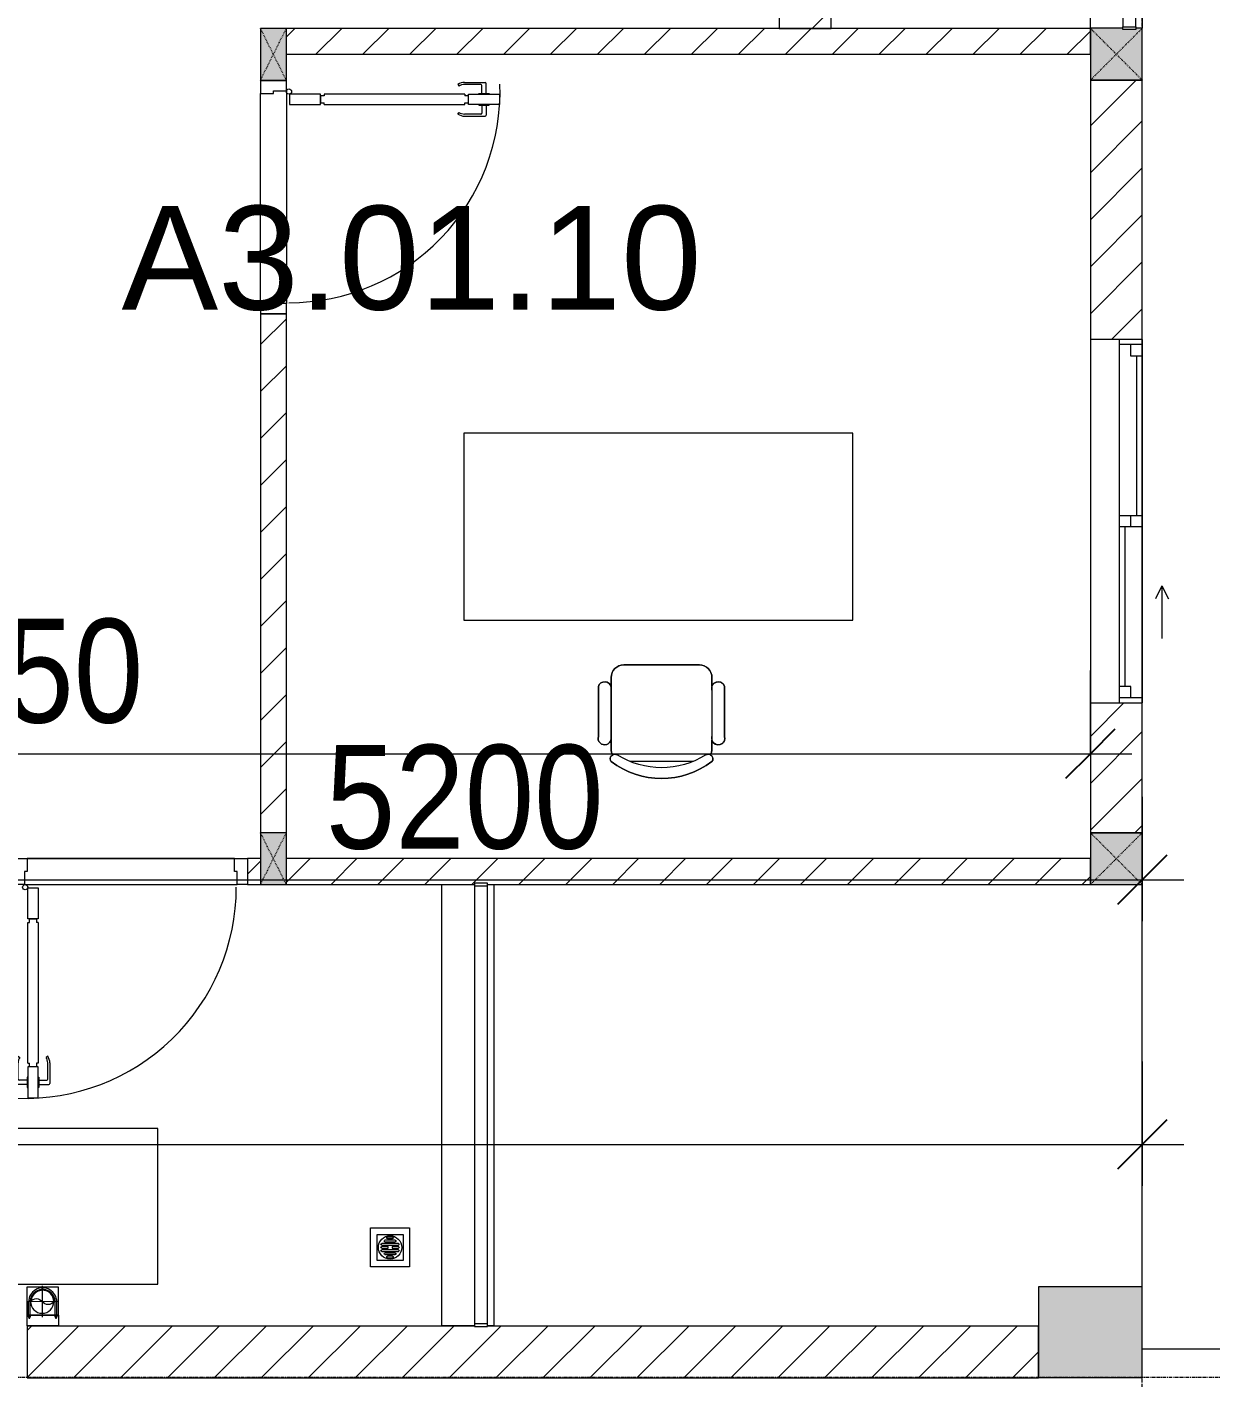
# Model space of a CAD drawing. Header units: millimetres. Extents: x 962 to 241049, y -15958 to 84407.
# Drawn here: x 186132 to 190697, y 17235 to 22442 of the extents above; entities that cross this region are included whole.
import ezdxf

# ---------------------------------------------------------------- set-up
doc = ezdxf.new("R2010")
doc.units = ezdxf.units.MM
for name, pattern in [('Dash', [6, 3, -3]), ('Grid Line', [22.225, 12.7, -3.175, 3.175, -3.175]), ('IMPORT-CENTER _3_', [10.16, 6.35, -1.27, 1.27, -1.27])]:
    doc.linetypes.add(name, pattern=pattern)
for name, color, linetype, lineweight in [('0-1', 7, 'Continuous', 5), ('A-ANNO-DIMS', 211, 'Continuous', 9), ('A-ANNO-DIMS-160', 211, 'Continuous', 9), ('A-AREA-IDEN', 2, 'Continuous', 9), ('A-DETL-GENF-1', 9, 'Continuous', 9), ('A-DOOR-1', 254, 'Continuous', 9), ('A-DOOR-2', 9, 'Continuous', 9), ('A-FLOR', 192, 'Continuous', 9), ('A-FLOR-1', 250, 'Continuous', 9), ('A-FLOR-2', 9, 'Continuous', 9), ('A-FLOR-HRAL', 11, 'Continuous', 9), ('A-FLOR-HRAL-1', 254, 'Continuous', 9), ('A-FLOR-HRAL-2', 9, 'Continuous', 9), ('A-GLAZ', 151, 'Continuous', 9), ('A-WALL', 113, 'Continuous', 9), ('A-WALL-1', 253, 'Continuous', 18), ('A-WALL-2', 9, 'Continuous', 9), ('A-WALL-3', 113, 'Continuous', 18), ('A-WALL-PATT-1', 10, 'Continuous', 9), ('A-WALL-PATT-2', 111, 'Continuous', 9), ('G-IMPT', 8, 'Continuous', 9), ('G-IMPT-1', 254, 'Continuous', 9), ('G-IMPT-2', 8, 'IMPORT-CENTER _3_', 9), ('I-FURN', 30, 'Continuous', 9), ('I-FURN-1', 254, 'Continuous', 9), ('M-EQPM', 50, 'Continuous', 9), ('S-COLS', 52, 'Continuous', 9), ('S-COLS-1', 52, 'Continuous', 5), ('S-COLS-2', 7, 'Continuous', 18), ('S-COLS-4', 254, 'Continuous', 9), ('S-COLS-5', 253, 'Continuous', 18), ('S-COLS-6', 52, 'Continuous', 18), ('S-COLS-7', 52, 'Dash', 9), ('S-COLS-HDLN', 52, 'Dash', 9), ('S-COLS-HDLN-1', 9, 'Dash', 9), ('S-GRID-1', 1, 'Grid Line', 9)]:
    doc.layers.add(name, color=color, linetype=linetype, lineweight=lineweight)
doc.styles.add('Arial_11', font='arial_0.ttf', dxfattribs={"height": 400})
doc.styles.add('UTM Avo', font='UTM Avo.ttf', dxfattribs={"width": 0.9, "height": 400})
doc.dimstyles.new('1_Dim_chi_tiet_2_5', dxfattribs={"dimscale": 304.8, "dimtxt": 399.720379, "dimasz": 0.629921, "dimexe": 0.524934, "dimexo": 0.0625, "dimgap": 0.052493, "dimtad": 1, "dimdec": 0, "dimrnd": 5, "dimzin": 0, "dimdsep": 46, "dimtxsty": 'UTM Avo', "dimblk1": 'OBLIQUE', "dimblk2": 'OBLIQUE', "dimsah": 1, "dimcen": 0.09, "dimdle": 0.524934, "dimazin": 0, "dimtfac": 1, "dimtdec": 4, "dimtix": 1, "dimtmove": 0, "dimatfit": 3, "dimfxl": 1.049869, "dimfxlon": 1, "dimtvp": 1, "dimtolj": 1, "dimtzin": 0, "dimarcsym": 2})
doc.dimstyles.new('1_Dim_chi_tiet_2_5_1', dxfattribs={"dimscale": 304.8, "dimtxt": 399.720379, "dimasz": 0.629921, "dimexe": 0.524934, "dimexo": 0.0625, "dimgap": 0.052493, "dimtad": 1, "dimdec": 0, "dimrnd": 5, "dimzin": 0, "dimdsep": 46, "dimtxsty": 'UTM Avo', "dimblk1": 'OBLIQUE', "dimblk2": 'OBLIQUE', "dimsah": 1, "dimcen": 0.09, "dimdle": 0.524934, "dimazin": 0, "dimtfac": 1, "dimtdec": 4, "dimtix": 1, "dimtmove": 0, "dimatfit": 3, "dimfxl": 1.049869, "dimfxlon": 1, "dimtvp": 1, "dimtolj": 1, "dimtzin": 0, "dimarcsym": 2})
pattern_1 = [(45, (0, 0), (-90.50967, 90.50967), [])]
pattern_2 = [(45, (63179.03, 0), (-90.50967, 90.50967), [])]

# ---------------------------------------------------------------- blocks, each defined once
blk = doc.blocks.new('NCV_TKTC_KET CAU_rvt-1-TKCS_MB TẦNG 1')
at = {"layer": 'S-COLS-1'}
blk.add_hatch(color=256, dxfattribs=at).paths.add_polyline_path([(127252.6, 17236.9), (127252.6, 17586.9), (126852.6, 17586.9), (126852.6, 17236.9)])
at = {"layer": 'A-FLOR-1'}
blk.add_line((127252.6, 17586.9), (127252.6, 19136.9), dxfattribs=at)
at = {"layer": 'S-COLS-2'}
for p, q in [((127252.6, 17586.9), (126852.6, 17586.9)), ((126852.6, 17586.9), (126852.6, 17236.9)), ((127252.6, 17236.9), (127252.6, 17586.9)), ((126852.6, 17236.9), (127252.6, 17236.9))]:
    blk.add_line(p, q, dxfattribs=at)
blk = doc.blocks.new('DOOR_CW_01 CANH MO-PANEL KINH - DIW_01-900x2200-CỬA GỖ VÂN LAMINATE-V4-TKCS_MB TẦNG 1')
at = {"layer": 'A-DETL-GENF-1'}
for p, q in [((-397, 872), (-357, 872)), ((-397, 752), (-397, 872)), ((-357, 872), (-357, 752)), ((-442, 737), (-442, 816.5)), ((-399, 820.5), (-438, 820.5)), ((-434, 799.5), (-434, 737)), ((-399, 803.5), (-430, 803.5)), ((-399, 831.8), (-397, 831.8)), ((-399, 792.2), (-399, 831.8)), ((-397, 792.2), (-399, 792.2)), ((-397, 792.2), (-397, 831.8)), ((-357, 792.2), (-357, 831.8)), ((-355, 831.8), (-357, 831.8)), ((-357, 792.2), (-355, 792.2)), ((-355, 792.2), (-355, 831.8)), ((-355, 820.5), (-316, 820.5)), ((-355, 803.5), (-324, 803.5)), ((-320, 799.5), (-320, 737)), ((-312, 737), (-312, 816.5)), ((-357, 752), (-397, 752)), ((-397, 738), (-391, 738)), ((-397, 738), (-397, 196)), ((-363, 752), (-391, 752)), ((-391, 752), (-391, 738)), ((-363, 738), (-363, 752)), ((-357, 738), (-363, 738)), ((-357, 196), (-357, 738)), ((-433.9, 711.2), (-427.3, 715.8)), ((-320.1, 711.2), (-326.7, 715.8)), ((-397, 196), (-391, 196)), ((-357, 182), (-397, 182)), ((-397, 182), (-397, 62)), ((-391, 196), (-391, 182)), ((-391, 182), (-363, 182)), ((-357, 196), (-363, 196)), ((-363, 182), (-363, 196)), ((-357, 62), (-357, 182)), ((-397, 62), (-357, 62))]:
    blk.add_line(p, q, dxfattribs=at)
blk.add_circle((-407, 60), 10, dxfattribs=at)
for centre, radius, start, end in [((-407, 60), 814, 360, 92), ((-438, 816.5), 4, 90, 180), ((-430, 799.5), 4, 90, 180), ((-324, 799.5), 4, 360, 90), ((-316, 816.5), 4, 0, 90), ((-397, 737), 45, 180, 215), ((-397, 737), 37, 180, 215), ((-357, 737), 37, 325, 0), ((-357, 737), 45, 325, 0)]:
    blk.add_arc(centre, radius, start, end, dxfattribs=at)
at = {"layer": 'A-DOOR-2'}
for p, q in [((-410, 50), (-450, 50)), ((-450, 50), (-450, -50)), ((-410, 0), (-410, 50)), ((-400, 0), (-410, 0)), ((-407, 50), (-382, 50)), ((-400, -50), (-400, 0)), ((410, 0), (400, 0)), ((400, 0), (400, -50)), ((450, 50), (410, 50)), ((410, 50), (410, 0)), ((450, -50), (450, 50)), ((-450, -50), (-400, -50)), ((400, -50), (450, -50))]:
    blk.add_line(p, q, dxfattribs=at)
blk = doc.blocks.new('BAN LV A - BAN LV A_dwg_ban hoc2-348006-TKCS_MB TẦNG 1')
at = {"layer": 'I-FURN'}
for p, q in [((145.8, 437.4), (-145.8, 437.4)), ((-194.4, 388.8), (-194.4, 113.4)), ((194.4, 113.4), (194.4, 388.8)), ((-243, 354.4), (-243, 162)), ((194.4, 351.4), (194.4, 150.8)), ((243.7, 162), (243.7, 354.4)), ((-120.5, 64.8), (120.5, 64.8))]:
    blk.add_line(p, q, dxfattribs=at)
at = {"layer": 'I-FURN', "flags": 128}
blk.add_lwpolyline([(-737.8, 610.5), (-737.8, 1330.5), (-154.9, 1330.5), (762.2, 1330.5), (762.2, 610.5)], close=True, dxfattribs=at)
at = {"layer": 'I-FURN'}
for centre, radius, start, end in [((-145.8, 388.8), 48.6, 90, 180), ((145.8, 388.8), 48.6, 360, 90), ((-218.7, 347.3), 25.3, 343.7398, 163.7398), ((219.4, 347.3), 25.3, 16.2602, 170.7054), ((-218.7, 154.9), 25.3, 163.7398, 16.2602), ((219.4, 154.9), 25.3, 189.2946, 16.2602), ((-145.8, 113.4), 48.6, 180, 207.5844), ((145.8, 113.4), 48.6, 332.4156, 0), ((-180.2, 75.4), 17.8, 57.9726, 216.6901), ((0, 324), 324, 233.1301, 306.8699), ((0, 359.3), 318.2, 237.5758, 302.4242), ((180.2, 75.4), 17.8, 323.3099, 122.0274)]:
    blk.add_arc(centre, radius, start, end, dxfattribs=at)
blk = doc.blocks.new('BAN LV A - BAN LV A_dwg-348005-TKCS_MB TẦNG 1')
at = {"extrusion": (0, 0, -1), "zscale": -1, "rotation": 180}
blk.add_blockref('BAN LV A - BAN LV A_dwg_ban hoc2-348006-TKCS_MB TẦNG 1', (-729, 1383.7), dxfattribs=at)
blk = doc.blocks.new('BAN LV A - BAN LV A-348231-TKCS_MB TẦNG 1')
at = {"layer": 'I-FURN-1'}
for p, q in [((534.6, 1270.3), (534.6, 1235.9)), ((923.4, 1232.9), (923.4, 1270.3)), ((486, 1221.7), (486, 1029.3)), ((972.7, 1029.3), (972.7, 1221.7)), ((534.6, 1029.3), (534.6, 994.9)), ((923.4, 994.9), (923.4, 1032.3)), ((583.2, 946.3), (874.8, 946.3)), ((1491.2, 773.2), (-8.8, 773.2)), ((-8.8, 773.2), (-8.8, 53.2)), ((1491.2, 53.2), (1491.2, 773.2)), ((-8.8, 53.2), (1491.2, 53.2))]:
    blk.add_line(p, q, dxfattribs=at)
for centre, radius, start, end in [((729, 1059.7), 324, 53.1301, 126.8699), ((548.9, 1308.3), 17.8, 143.3099, 240.596), ((909.2, 1308.3), 17.8, 299.404, 36.6901), ((510.3, 1228.8), 25.3, 16.2602, 196.2602), ((583.2, 1270.3), 48.6, 152.4156, 180), ((874.8, 1270.3), 48.6, 360, 27.5844), ((948.4, 1228.8), 25.3, 343.7398, 170.7054), ((510.3, 1036.4), 25.3, 196.2602, 343.7398), ((583.2, 994.9), 48.6, 180, 270), ((874.8, 994.9), 48.6, 270, 360), ((948.4, 1036.4), 25.3, 189.2946, 343.7398)]:
    blk.add_arc(centre, radius, start, end, dxfattribs=at)
blk.add_blockref('BAN LV A - BAN LV A_dwg-348005-TKCS_MB TẦNG 1', (0, 0))
blk = doc.blocks.new('MAY GIAT - MAY GIAT_dwg-348053-TKCS_MB TẦNG 1')
at = {"layer": 'G-IMPT-1', "flags": 128}
blk.add_lwpolyline([(5, 596.6), (5, 2.3), (605, 2.3), (605, 596.6)], close=True, dxfattribs=at)
blk = doc.blocks.new('MAY GIAT - MAY GIAT-348233-TKCS_MB TẦNG 1')
at = {"layer": 'I-FURN-1'}
for p, q in [((5, 596.6), (5, 2.3)), ((605, 596.6), (5, 596.6)), ((605, 2.3), (605, 596.6)), ((5, 2.3), (605, 2.3))]:
    blk.add_line(p, q, dxfattribs=at)
blk.add_blockref('MAY GIAT - MAY GIAT_dwg-348053-TKCS_MB TẦNG 1', (0, 0))
blk = doc.blocks.new('Railing - 50 x 10mm-457210-TKCS_MB TẦNG 1')
at = {"layer": 'A-FLOR-HRAL-2'}
for p, q in [((25, 5), (-25, 5)), ((-25, 5), (-25, -5)), ((25, -5), (25, 5)), ((-25, -5), (25, -5))]:
    blk.add_line(p, q, dxfattribs=at)
blk = doc.blocks.new('Railing - Railing-852320-TKCS_MB TẦNG 1')
at = {"layer": 'A-FLOR-HRAL-2'}
for p, q in [((101769.1, 9871.7), (101769.1, 8182.9)), ((101819.1, 8182.9), (101819.1, 9871.7))]:
    blk.add_line(p, q, dxfattribs=at)
at = {"rotation": 180}
for p in [(101794.1, 9876.7), (101794.1, 8177.9)]:
    blk.add_blockref('Railing - 50 x 10mm-457210-TKCS_MB TẦNG 1', p, dxfattribs=at)
blk = doc.blocks.new('G1_SOF - BO TRU - 100x200-745959-TKCS_MB TẦNG 1')
at = {"layer": 'S-COLS'}
blk.add_hatch(color=256, dxfattribs=at).paths.add_polyline_path([(50, -100), (50, 100), (-50, 100), (-50, -100)])
at = {"layer": 'S-COLS-5'}
for p, q in [((50, 100), (-50, 100)), ((-50, 100), (-50, -100)), ((50, -100), (50, 100)), ((-50, -100), (50, -100))]:
    blk.add_line(p, q, dxfattribs=at)
at = {"layer": 'S-COLS-HDLN-1'}
for p, q in [((50, 100), (-50, -100)), ((-50, 100), (50, -100))]:
    blk.add_line(p, q, dxfattribs=at)
blk = doc.blocks.new('DOOR_CW_01 CANH MO-PANEL KINH - DIG_01-900x2200-CỬA NHÔM KÍNH-400860-TKCS_MB TẦNG 1')
at = {"layer": 'A-DETL-GENF-1'}
for p, q in [((-397, -182), (-397, -62)), ((-397, -62), (-357, -62)), ((-357, -62), (-357, -182)), ((-357, -182), (-397, -182)), ((-397, -196), (-391, -196)), ((-397, -738), (-397, -196)), ((-391, -196), (-391, -182)), ((-391, -182), (-363, -182)), ((-363, -182), (-363, -196)), ((-357, -196), (-363, -196)), ((-357, -196), (-357, -738)), ((-433.9, -711.2), (-427.3, -715.8)), ((-320.1, -711.2), (-326.7, -715.8)), ((-442, -737), (-442, -816.5)), ((-434, -799.5), (-434, -737)), ((-397, -738), (-391, -738)), ((-357, -752), (-397, -752)), ((-397, -752), (-397, -872)), ((-391, -752), (-391, -738)), ((-363, -752), (-391, -752)), ((-357, -738), (-363, -738)), ((-363, -738), (-363, -752)), ((-357, -872), (-357, -752)), ((-320, -799.5), (-320, -737)), ((-312, -737), (-312, -816.5)), ((-399, -820.5), (-438, -820.5)), ((-399, -803.5), (-430, -803.5)), ((-399, -792.2), (-399, -831.8)), ((-397, -792.2), (-399, -792.2)), ((-399, -831.8), (-397, -831.8)), ((-397, -792.2), (-397, -831.8)), ((-357, -792.2), (-357, -831.8)), ((-357, -792.2), (-355, -792.2)), ((-355, -831.8), (-357, -831.8)), ((-355, -792.2), (-355, -831.8)), ((-355, -803.5), (-324, -803.5)), ((-355, -820.5), (-316, -820.5)), ((-397, -872), (-357, -872))]:
    blk.add_line(p, q, dxfattribs=at)
blk.add_circle((-407, -60), 10, dxfattribs=at)
for centre, radius, start, end in [((-407, -60), 814, 268, 0), ((-397, -737), 45, 145, 180), ((-397, -737), 37, 145, 180), ((-357, -737), 37, 0, 35), ((-357, -737), 45, 360, 35), ((-438, -816.5), 4, 180, 270), ((-430, -799.5), 4, 180, 270), ((-324, -799.5), 4, 270, 0), ((-316, -816.5), 4, 270, 0)]:
    blk.add_arc(centre, radius, start, end, dxfattribs=at)
at = {"layer": 'A-DOOR-2'}
for p, q in [((-450, -50), (-450, 50)), ((-450, 50), (-400, 50)), ((-400, 50), (-400, 0)), ((400, 0), (400, 50)), ((400, 50), (450, 50)), ((450, 50), (450, -50)), ((-410, -50), (-450, -50)), ((-410, 0), (-410, -50)), ((-400, 0), (-410, 0)), ((-407, -50), (-382, -50)), ((410, 0), (400, 0)), ((410, -50), (410, 0)), ((450, -50), (410, -50))]:
    blk.add_line(p, q, dxfattribs=at)
blk = doc.blocks.new('NCV_TKTC_TANG 1_rvt-1-TKCS_MB TẦNG 1')
at = {"layer": 'A-WALL-PATT-1'}
h = blk.add_hatch(dxfattribs=at)
h.set_pattern_fill('FP_1', color=256, style=0, pattern_type=2)
h.set_pattern_definition(pattern_1)
h.paths.add_polyline_path([(127052.6, 22336.9), (127052.6, 22436.9), (123952.6, 22436.9), (123952.6, 22336.9), (125432.5, 22336.9)])
h = blk.add_hatch(dxfattribs=at)
h.set_pattern_fill('FP_1', color=256, style=0, pattern_type=2)
h.set_pattern_definition(pattern_1)
h.paths.add_polyline_path([(123952.6, 19337.4), (123952.6, 21336.5), (123852.6, 21336.5), (123852.6, 19337.4)])
h = blk.add_hatch(dxfattribs=at)
h.set_pattern_fill('FP_1', color=256, style=0, pattern_type=2)
h.set_pattern_definition(pattern_1)
h.paths.add_polyline_path([(122852.6, 19136.9), (122902.6, 19136.9), (122902.6, 19236.9), (122852.6, 19236.9)])
h.paths.add_polyline_path([(123852.6, 19136.9), (123852.6, 19236.9), (123802.6, 19236.9), (123802.6, 19136.9), (123820.5, 19136.9)])
h = blk.add_hatch(dxfattribs=at)
h.set_pattern_fill('FP_1', color=256, style=0, pattern_type=2)
h.set_pattern_definition(pattern_1)
h.paths.add_polyline_path([(127052.6, 19136.9), (127052.6, 19236.9), (123952.6, 19236.9), (123952.6, 19136.9), (124677.6, 19136.9), (124677.6, 19142.4), (124727.6, 19142.4), (124727.6, 19136.9), (125432.5, 19136.9)])
at = {"layer": 'A-FLOR-2'}
for p, q in [((123852.6, 21386.5), (123852.6, 22186.5)), ((123952.6, 22196.5), (123952.6, 21376.5)), ((122952.6, 19236.9), (123752.6, 19236.9)), ((123752.6, 19236.9), (122952.6, 19236.9)), ((122942.6, 19136.9), (123762.6, 19136.9)), ((122952.6, 17436.9), (124552.6, 17436.9))]:
    blk.add_line(p, q, dxfattribs=at)
at = {"layer": 'A-WALL-1'}
for p, q in [((127052.6, 22436.9), (123952.6, 22436.9)), ((127052.6, 22336.9), (127052.6, 22436.9)), ((123952.6, 22336.9), (127052.6, 22336.9)), ((123852.6, 22236.5), (123952.6, 22236.5)), ((123952.6, 21336.5), (123852.6, 21336.5)), ((123852.6, 21336.5), (123852.6, 19337.4)), ((123952.6, 19337.4), (123952.6, 21336.5)), ((123852.6, 19337.4), (123952.6, 19337.4)), ((123852.6, 19236.9), (123802.6, 19236.9)), ((123802.6, 19236.9), (123802.6, 19136.9)), ((127052.6, 19236.9), (123952.6, 19236.9)), ((127052.6, 19136.9), (127052.6, 19236.9)), ((123802.6, 19136.9), (123852.6, 19136.9)), ((123952.6, 19136.9), (124677.6, 19136.9)), ((124727.6, 19136.9), (127052.6, 19136.9))]:
    blk.add_line(p, q, dxfattribs=at)
at = {"layer": 'A-WALL-2'}
for p, q in [((123852.6, 21386.5), (123852.6, 22186.5)), ((123952.6, 22196.5), (123952.6, 21376.5)), ((124552.6, 17436.9), (124552.6, 19136.9)), ((124752.6, 19136.9), (124752.6, 17436.9)), ((124677.6, 17436.9), (124552.6, 17436.9)), ((124752.6, 17436.9), (124727.6, 17436.9))]:
    blk.add_line(p, q, dxfattribs=at)
at = {"layer": 'A-DOOR-1', "rotation": 269.9999999999996}
blk.add_blockref('DOOR_CW_01 CANH MO-PANEL KINH - DIW_01-900x2200-CỬA GỖ VÂN LAMINATE-V4-TKCS_MB TẦNG 1', (123902.6, 21786.5), dxfattribs=at)
at = {"layer": 'A-DOOR-1'}
blk.add_blockref('DOOR_CW_01 CANH MO-PANEL KINH - DIG_01-900x2200-CỬA NHÔM KÍNH-400860-TKCS_MB TẦNG 1', (123352.6, 19186.9), dxfattribs=at)
at = {"layer": 'A-FLOR-HRAL-1'}
blk.add_blockref('Railing - Railing-852320-TKCS_MB TẦNG 1', (22908.5, 9260.7), dxfattribs=at)
at = {"layer": 'I-FURN-1'}
for name, p, rotation in [('BAN LV A - BAN LV A-348231-TKCS_MB TẦNG 1', (126128.2, 20929.7), 180), ('MAY GIAT - MAY GIAT-348233-TKCS_MB TẦNG 1', (122860.3, 18202.4), 269.9999999999991)]:
    blk.add_blockref(name, p, dxfattribs=dict(at, rotation=rotation))
at = {"layer": 'S-COLS-4', "rotation": 180}
for p in [(123902.6, 22336.9), (123902.6, 19236.9)]:
    blk.add_blockref('G1_SOF - BO TRU - 100x200-745959-TKCS_MB TẦNG 1', p, dxfattribs=at)
blk = doc.blocks.new('1_FAMILY RVT - W01-WxH 1400x1400xmm-389822-TKCS_MB TẦNG 1')
at = {"layer": 'A-GLAZ'}
for p, q in [((248.4, 172.39), (299.2, 197.79)), ((248.4, 172.39), (299.2, 146.99)), ((248.4, 172.39), (451.6, 172.39)), ((-700, 96.19), (-700, -103.81)), ((700, 96.19), (-700, 96.19)), ((-700, 96.19), (-636.5, 96.19)), ((-680.95, 96.19), (-680.95, 7.29)), ((-636.5, 96.19), (-22.225, 96.19)), ((-636.5, 96.19), (-636.5, 51.74)), ((-636.5, 73.965), (-22.225, 73.965)), ((-22.225, 7.29), (-22.225, 96.19)), ((-22.225, 96.19), (22.225, 96.19)), ((22.225, 96.19), (680.95, 96.19)), ((22.225, 96.19), (22.225, 7.29)), ((680.95, 96.19), (700, 96.19)), ((680.95, 96.19), (680.95, 7.29)), ((700, -103.81), (700, 96.19)), ((-700, 7.29), (-680.95, 7.29)), ((-636.5, 51.74), (-680.95, 51.74)), ((-680.95, 7.29), (-22.225, 7.29)), ((22.225, 51.74), (-22.225, 51.74)), ((-22.225, 7.29), (22.225, 7.29)), ((22.225, 29.515), (636.5, 29.515)), ((22.225, 7.29), (636.5, 7.29)), ((636.5, 51.74), (636.5, 7.29)), ((680.95, 51.74), (636.5, 51.74)), ((636.5, 7.29), (700, 7.29)), ((-700, -103.81), (700, -103.81))]:
    blk.add_line(p, q, dxfattribs=at)
blk = doc.blocks.new('TKTC_XREF_251221_MB TANG 1 - TKTC_XREF_260130_MB TANG 1_dwg_CUM U_DN100-4202112-TKCS_MB TẦNG 1')
at = {"layer": 'G-IMPT'}
blk.add_hatch(color=256, dxfattribs=at).paths.add_polyline_path([(0, 61), (0, 57), (14.8, 55.1), (28.5, 49.4), (40.3, 40.3), (49.4, 28.5), (55.1, 14.8), (57, 0), (55.1, -14.8), (49.4, -28.5), (40.3, -40.3), (28.5, -49.4), (14.8, -55.1), (0, -57), (0, -61), (15.8, -58.9), (30.5, -52.8), (43.1, -43.1), (52.8, -30.5), (59.7, -9.6), (61, 0), (58.9, 15.8), (52.8, 30.5), (43.1, 43.1), (30.5, 52.8), (15.8, 58.9)])
for p, q in [((-79.1, 66.6), (-79.1, 63.4)), ((-76.6, 66.6), (-76.6, 63.4)), ((-74.6, 66.6), (-74.6, 63.4)), ((-72.7, 69.3), (-72.7, 60.7)), ((-66.9, 67.9), (-71.7, 67.9)), ((-65, 69), (0, 69)), ((-66.9, 62.1), (-71.7, 62.1)), ((-79.1, -63.4), (-79.1, -66.6)), ((-76.6, -63.4), (-76.6, -66.6)), ((-74.6, -63.4), (-74.6, -66.6)), ((-72.7, -60.7), (-72.7, -69.3)), ((-66.9, -62.1), (-71.7, -62.1)), ((-66.9, -67.9), (-71.7, -67.9)), ((-65, -69), (0, -69))]:
    blk.add_line(p, q, dxfattribs=at)
at = {"layer": 'G-IMPT', "flags": 128}
for points in [[(-72.7, 67.6), (-78.1, 67.6), (-78.1, 62.4), (-72.7, 62.4)], [(-71.7, 59.2), (-66.9, 59.2), (-66.9, 70.8), (-71.7, 70.8)], [(-66.9, 70.8), (-66.9, 72.7), (-65, 72.7), (-65, 57.3), (-66.9, 57.3), (-66.9, 59.2)], [(-65, 61), (0, 61), (0, 57)], [(-72.7, -62.4), (-78.1, -62.4), (-78.1, -67.6), (-72.7, -67.6)], [(-71.7, -70.8), (-66.9, -70.8), (-66.9, -59.2), (-71.7, -59.2)], [(-66.9, -59.2), (-66.9, -57.3), (-65, -57.3), (-65, -72.7), (-66.9, -72.7), (-66.9, -70.8)], [(-65, -61), (0, -61), (0, -57)]]:
    blk.add_lwpolyline(points, dxfattribs=at)
at = {"layer": 'G-IMPT'}
for centre, radius, start, end in [((-78.1, 66.6), 0.96, 90, 180), ((-71.1, 69.3), 1.56, 112.61986, 247.38014), ((-67.9, 65), 4.8, 143.1301, 216.8699), ((0, 0), 69, 270, 90), ((-78.1, 63.4), 0.96, 180, 270), ((-71.1, 60.7), 1.56, 112.61986, 247.38014), ((0, 0), 61, 270, 90), ((0, 0), 57, 270, 90), ((-78.1, -63.4), 0.96, 90, 180), ((-71.1, -60.7), 1.56, 112.61986, 247.38014), ((-67.9, -65), 4.8, 143.1301, 216.8699), ((-78.1, -66.6), 0.96, 180, 270), ((-71.1, -69.3), 1.56, 112.61986, 247.38014)]:
    blk.add_arc(centre, radius, start, end, dxfattribs=at)
blk = doc.blocks.new('TKTC_XREF_251221_MB TANG 1 - TKTC_XREF_260130_MB TANG 1_dwg_$cc-V164-TKCS_MB TẦNG 1')
at = {"layer": 'G-IMPT'}
blk.add_circle((0, 0), 0.5, dxfattribs=at)
for centre, radius, start, end in [((0, 0), 0.5, 90, 270), ((0.188, 0.25), 0.313, 126.8699, 233.1301), ((-0.188, -0.25), 0.313, 306.8699, 53.1301)]:
    blk.add_arc(centre, radius, start, end, dxfattribs=at)
at = {"layer": 'G-IMPT-2'}
for p, q in [((0, -0.673), (0, 0.652)), ((-0.673, 0), (0.673, 0))]:
    blk.add_line(p, q, dxfattribs=at)
blk = doc.blocks.new('TKTC_XREF_251221_MB TANG 1 - TKTC_XREF_260130_MB TANG 1_dwg_THU NUOC - THU NUOC-444531-TKCS_MB TẦNG 1-4202124-TKCS_MB TẦNG 1')
at = {"layer": 'M-EQPM'}
for p, q in [((-23.3, 10.8), (40.9, 10.8)), ((40.9, 4.8), (-23.3, 4.8)), ((-11, 23.3), (28.5, 23.3)), ((28.5, 17.3), (-11, 17.3)), ((-1.1, 35.6), (18.5, 35.6)), ((18.5, 29.6), (-1.1, 29.6)), ((-23.3, -13.6), (40.9, -13.6)), ((40.9, -19.6), (-23.3, -19.6)), ((-11, -26.1), (28.5, -26.1)), ((28.5, -32.1), (-11, -32.1)), ((-1.1, -38.5), (18.5, -38.5)), ((18.5, -44.5), (-1.1, -44.5))]:
    blk.add_line(p, q, dxfattribs=at)
at = {"layer": 'M-EQPM', "flags": 128}
for points in [[(83.7, -79.4), (83.7, 70.6), (-66.3, 70.6), (-66.3, -79.4)], [(58.7, -54.4), (58.7, 45.6), (-41.3, 45.6), (-41.3, -54.4)]]:
    blk.add_lwpolyline(points, close=True, dxfattribs=at)
for points in [[(-23.3, -1.2), (0.7, -1.2), (0.7, -7.2), (-23.3, -7.2)], [(40.9, -7.2), (16.7, -7.2), (16.7, -1.2), (40.9, -1.2)]]:
    blk.add_lwpolyline(points, dxfattribs=at)
at = {"layer": 'M-EQPM'}
for centre, radius, start, end in [((8.7, -4.4), 45, 360, 180), ((8.7, -4.4), 45, 360, 180), ((-23.3, 7.8), 3, 90, 270), ((-11, 20.3), 3, 90, 270), ((-1.1, 32.6), 3, 90, 270), ((18.5, 32.6), 3, 270, 90), ((28.5, 20.3), 3, 270, 90), ((40.9, 7.8), 3, 270, 90), ((8.7, -4.4), 45, 180, 360), ((8.7, -4.4), 45, 180, 360), ((-23.3, -4.2), 3, 90, 270), ((-23.3, -16.6), 3, 90, 270), ((-11, -29.1), 3, 90, 270), ((-1.1, -41.5), 3, 90, 270), ((18.5, -41.5), 3, 270, 90), ((28.5, -29.1), 3, 270, 90), ((40.9, -4.2), 3, 270, 90), ((40.9, -16.6), 3, 270, 90)]:
    blk.add_arc(centre, radius, start, end, dxfattribs=at)
blk = doc.blocks.new('TKTC_XREF_251221_MB TANG 1 - TKTC_XREF_260130_MB TANG 1_dwg-4202109-TKCS_MB TẦNG 1')
at = {"layer": 'G-IMPT'}
blk.add_line((-75899.1, -383759.7), (-75899.1, -382209.7), dxfattribs=at)
at = {"layer": 'G-IMPT', "flags": 128}
for points in [[(-80198.1, -383759.8), (-80078.5, -383759.8), (-80078.5, -383869.7), (-80198.1, -383869.7)], [(-80198.1, -383869.7), (-80078.3, -383869.7), (-80078.3, -383909.7), (-80198.1, -383909.7)]]:
    blk.add_lwpolyline(points, close=True, dxfattribs=at)
at = {"extrusion": (0, 0, -1), "zscale": -1}
blk.add_blockref('TKTC_XREF_251221_MB TANG 1 - TKTC_XREF_260130_MB TANG 1_dwg_THU NUOC - THU NUOC-444531-TKCS_MB TẦNG 1-4202124-TKCS_MB TẦNG 1', (78790.5, -383603.7), dxfattribs=at)
at = {"extrusion": (0, 0, -1), "xscale": 90.00000000005102, "yscale": 90.00000000005102, "zscale": -90.000000000051, "rotation": 270.374026779938}
blk.add_blockref('TKTC_XREF_251221_MB TANG 1 - TKTC_XREF_260130_MB TANG 1_dwg_$cc-V164-TKCS_MB TẦNG 1', (80140.5, -383816.9), dxfattribs=at)
at = {"xscale": 0.7894736842105242, "yscale": 0.7894736842105242, "zscale": 0.7894736842105242, "rotation": 89.99999999844378}
blk.add_blockref('TKTC_XREF_251221_MB TANG 1 - TKTC_XREF_260130_MB TANG 1_dwg_CUM U_DN100-4202112-TKCS_MB TẦNG 1', (-80138.7, -383818.4), dxfattribs=at)
blk = doc.blocks.new('TKTC_XREF_251221_MB TANG 1 - TKTC_XREF_251221_MB TANG 1-2038492-TKCS_MB TẦNG 1')
blk.add_blockref('TKTC_XREF_251221_MB TANG 1 - TKTC_XREF_260130_MB TANG 1_dwg-4202109-TKCS_MB TẦNG 1', (169499.1, 384109.7))
blk = doc.blocks.new('G1_SOF - BO TRU - 200x200-3051103-TKCS_MB TẦNG 1')
at = {"layer": 'S-COLS-HDLN'}
for p, q in [((-100, -100), (100, 100)), ((100, -100), (-100, 100))]:
    blk.add_line(p, q, dxfattribs=at)
blk = doc.blocks.new('Railing - 50 x 10mm-1251311-TKCS_MB TẦNG 1')
at = {"layer": 'A-FLOR-HRAL'}
for p, q in [((25, 5), (-25, 5)), ((-25, 5), (-25, -5)), ((25, -5), (25, 5)), ((-25, -5), (25, -5))]:
    blk.add_line(p, q, dxfattribs=at)
blk = doc.blocks.new('Railing - Railing-3225005-TKCS_MB TẦNG 1')
at = {"layer": 'A-FLOR-HRAL'}
for p, q in [((127177.6, 25356.9), (127177.6, 22442.4)), ((127227.6, 22442.4), (127227.6, 25356.9))]:
    blk.add_line(p, q, dxfattribs=at)
at = {"extrusion": (0, 0, -1), "zscale": -1}
for p in [(-127202.6, 25361.9), (-127202.6, 22437.4)]:
    blk.add_blockref('Railing - 50 x 10mm-1251311-TKCS_MB TẦNG 1', p, dxfattribs=at)
blk = doc.blocks.new('DIMBLOCK15-TKCS_MB TẦNG 1')
at = {"layer": 'A-ANNO-DIMS-160'}
for p, q in [((185231.6, 19475.7), (185231.6, 18995.7)), ((185231.6, 19155.7), (185231.6, 19475.7)), ((190431.6, 19475.7), (190431.6, 18995.7)), ((190431.6, 19155.7), (190431.6, 19475.7)), ((185231.6, 19155.7), (190591.6, 19155.7))]:
    blk.add_line(p, q, dxfattribs=at)
at = {"layer": 'A-ANNO-DIMS-160', "lineweight": 25}
for p, q in [((185231.6, 19155.7), (185327.6, 19251.7)), ((190431.6, 19155.7), (190527.6, 19251.7)), ((185231.6, 19155.7), (185135.6, 19059.7)), ((190431.6, 19155.7), (190335.6, 19059.7))]:
    blk.add_line(p, q, dxfattribs=at)
at = {"layer": 'A-ANNO-DIMS-160', "color": 0, "insert": (187283.8, 19675.4), "char_height": 400, "width": 1314.636, "attachment_point": 1, "line_spacing_factor": 1.110334, "style": 'UTM Avo'}
blk.add_mtext('5200', dxfattribs=at)
blk = doc.blocks.new('_Oblique')
at = {"color": 0, "linetype": 'ByBlock', "lineweight": -2}
blk.add_line((-0.5, -0.5), (0.5, 0.5), dxfattribs=at)
blk = doc.blocks.new('DIMBLOCK16-TKCS_MB TẦNG 1')
at = {"layer": 'A-ANNO-DIMS-160'}
for p, q in [((96831.6, 18455.7), (96831.6, 17975.7)), ((96831.6, 18135.7), (96831.6, 18455.7)), ((190431.6, 18455.7), (190431.6, 17975.7)), ((190431.6, 18135.7), (190431.6, 18455.7)), ((96671.6, 18135.7), (190591.6, 18135.7))]:
    blk.add_line(p, q, dxfattribs=at)
at = {"layer": 'A-ANNO-DIMS-160', "lineweight": 25}
for p, q in [((96831.6, 18135.7), (96927.6, 18231.7)), ((190431.6, 18135.7), (190527.6, 18231.7)), ((96831.6, 18135.7), (96735.6, 18039.7)), ((190431.6, 18135.7), (190335.6, 18039.7))]:
    blk.add_line(p, q, dxfattribs=at)
at = {"layer": 'A-ANNO-DIMS-160', "color": 0, "insert": (142946.9, 18655.4), "char_height": 400, "width": 1643.295, "attachment_point": 1, "line_spacing_factor": 1.110334, "style": 'UTM Avo'}
blk.add_mtext('93600', dxfattribs=at)
blk = doc.blocks.new('DIMBLOCK371-TKCS_MB TẦNG 1')
at = {"layer": 'A-ANNO-DIMS-160'}
for p, q in [((181881.6, 19961.5), (181881.6, 19481.5)), ((181881.6, 19641.5), (181881.6, 19961.5)), ((190231.6, 19961.5), (190231.6, 19481.5)), ((190231.6, 19641.5), (190231.6, 19961.5)), ((181721.6, 19641.5), (190391.6, 19641.5))]:
    blk.add_line(p, q, dxfattribs=at)
at = {"layer": 'A-ANNO-DIMS-160', "lineweight": 25}
for p, q in [((181881.6, 19641.5), (181977.6, 19737.5)), ((190231.6, 19641.5), (190327.6, 19737.5)), ((181881.6, 19641.5), (181785.6, 19545.5)), ((190231.6, 19641.5), (190135.6, 19545.5))]:
    blk.add_line(p, q, dxfattribs=at)
at = {"layer": 'A-ANNO-DIMS-160', "color": 0, "insert": (185508.8, 20161.2), "char_height": 400, "width": 1314.636, "attachment_point": 1, "line_spacing_factor": 1.110334, "style": 'UTM Avo'}
blk.add_mtext('8350', dxfattribs=at)

msp = doc.modelspace()

# ---------------------------------------------------------------- hatches: boundary and pattern name
at = {"layer": 'A-WALL-PATT-2'}
h = msp.add_hatch(dxfattribs=at)
h.set_pattern_fill('FP_1', color=256, style=0, pattern_type=2)
h.set_pattern_definition(pattern_2)
h.paths.add_polyline_path([(189231.6, 22436.9), (189231.6, 22612.4), (189031.6, 22612.4), (189031.6, 22436.9)])
h.paths.add_polyline_path([(189231.6, 25112.4), (189231.6, 25436.9), (189031.6, 25436.9), (189031.6, 25112.4)])
h = msp.add_hatch(dxfattribs=at)
h.set_pattern_fill('FP_1', color=256, style=0, pattern_type=2)
h.set_pattern_definition(pattern_2)
h.paths.add_polyline_path([(190431.6, 19336.9), (190431.6, 19837.4), (190231.6, 19837.4), (190231.6, 19336.9)])
h.paths.add_polyline_path([(190231.6, 21237.4), (190431.6, 21237.4), (190431.6, 22237.4), (190231.6, 22237.4), (190231.6, 21500.6)])
h = msp.add_hatch(dxfattribs=at)
h.set_pattern_fill('FP_1', color=256, style=0, pattern_type=2)
h.set_pattern_definition(pattern_2)
h.paths.add_polyline_path([(188611.5, 17235.3), (190031.7, 17235.3), (190031.7, 17435.3), (186131.7, 17435.3), (186131.7, 17235.3)])
at = {"layer": 'S-COLS-1'}
for points in [[(190406.6, 22237.4), (190431.6, 22237.4), (190431.6, 22437.4), (190406.6, 22437.4), (190406.6, 22432.4), (190356.6, 22432.4), (190356.6, 22437.4), (190231.6, 22437.4), (190231.6, 22237.4), (190356.6, 22237.4)], [(190431.6, 19136.9), (190431.6, 19336.9), (190231.6, 19336.9), (190231.6, 19136.9)]]:
    msp.add_hatch(color=256, dxfattribs=at).paths.add_polyline_path(points)

# ---------------------------------------------------------------- linework, layer by layer
at = {"layer": 'A-FLOR'}
msp.add_line((191980.7, 17346.9), (190431.6, 17346.9), dxfattribs=at)
at = {"layer": 'A-WALL'}
for p, q in [((190231.6, 22437.4), (190231.6, 25361.9)), ((190431.6, 25361.9), (190431.6, 22437.4)), ((190431.6, 22237.4), (190231.6, 22237.4)), ((190231.6, 19336.9), (190431.6, 19336.9))]:
    msp.add_line(p, q, dxfattribs=at)
at = {"layer": 'A-WALL-3'}
for p, q in [((189031.6, 22612.4), (189031.6, 22436.9)), ((189231.6, 22436.9), (189231.6, 22612.4)), ((189031.6, 22436.9), (189231.6, 22436.9)), ((190231.6, 22237.4), (190231.6, 21237.4)), ((190431.6, 21237.4), (190431.6, 22237.4)), ((190231.6, 19837.4), (190231.6, 19336.9)), ((190431.6, 19336.9), (190431.6, 19837.4)), ((187856.6, 17435.3), (186131.7, 17435.3)), ((186131.7, 17435.3), (186131.7, 17235.3)), ((190031.7, 17435.3), (187906.6, 17435.3)), ((190031.7, 17235.3), (190031.7, 17435.3)), ((186131.7, 17235.3), (190031.7, 17235.3))]:
    msp.add_line(p, q, dxfattribs=at)
at = {"layer": 'S-COLS'}
for p, q in [((190231.6, 22237.4), (190431.6, 22237.4)), ((190431.6, 19336.9), (190231.6, 19336.9))]:
    msp.add_line(p, q, dxfattribs=at)
at = {"layer": 'S-COLS-6'}
for p, q in [((190356.6, 22437.4), (190231.6, 22437.4)), ((190231.6, 22437.4), (190231.6, 22237.4)), ((190431.6, 22437.4), (190406.6, 22437.4)), ((190431.6, 22237.4), (190431.6, 22437.4)), ((190231.6, 19336.9), (190231.6, 19136.9)), ((190431.6, 19136.9), (190431.6, 19336.9)), ((190231.6, 19136.9), (190431.6, 19136.9))]:
    msp.add_line(p, q, dxfattribs=at)
at = {"layer": 'S-GRID-1'}
for p, q in [((190431.6, 15532), (190431.6, 78459.2)), ((192368.8, 17236.9), (96265.8, 17236.9))]:
    msp.add_line(p, q, dxfattribs=at)

# ---------------------------------------------------------------- block references
at = {"layer": '0-1'}
for name in ['NCV_TKTC_KET CAU_rvt-1-TKCS_MB TẦNG 1', 'NCV_TKTC_TANG 1_rvt-1-TKCS_MB TẦNG 1']:
    msp.add_blockref(name, (63179, 0), dxfattribs=at)
at = {"layer": 'A-FLOR-HRAL'}
msp.add_blockref('Railing - Railing-3225005-TKCS_MB TẦNG 1', (63179, 0), dxfattribs=at)
at = {"layer": 'A-GLAZ', "rotation": 270}
msp.add_blockref('1_FAMILY RVT - W01-WxH 1400x1400xmm-389822-TKCS_MB TẦNG 1', (190335.4, 20537.4), dxfattribs=at)
at = {"layer": 'M-EQPM'}
msp.add_blockref('TKTC_XREF_251221_MB TANG 1 - TKTC_XREF_251221_MB TANG 1-2038492-TKCS_MB TẦNG 1', (96831.6, 17236.9), dxfattribs=at)
at = {"layer": 'S-COLS-7', "rotation": 180}
for p in [(190331.6, 22337.4), (190331.6, 19236.9)]:
    msp.add_blockref('G1_SOF - BO TRU - 200x200-3051103-TKCS_MB TẦNG 1', p, dxfattribs=at)

# ---------------------------------------------------------------- texts
at = {"layer": 'A-AREA-IDEN', "insert": (187614.5, 21347.2), "char_height": 400, "width": 2233.6, "attachment_point": 8, "line_spacing_factor": 0.936439, "style": 'Arial_11'}
msp.add_mtext('\\pt8,16,24,32,40,48,56,64,72,80,88,96,104,112,120,128,136,144,152,160,168,176,184,192,200,208,216,224,232,240,248,256;A3.01.10', dxfattribs=at)

# ---------------------------------------------------------------- dimensions: what is measured, and where the dimension line sits
at = {"layer": 'A-ANNO-DIMS'}
for base, p1, p2, dimstyle, override, picture, middle in [((190231.6, 19641.5), (181881.6, 19961.5), (190231.6, 19961.5), '1_Dim_chi_tiet_2_5_1', {"dimpost": '<>', "dimfxl": 8350}, 'DIMBLOCK371-TKCS_MB TẦNG 1', (186056.6, 19864.5)), ((190431.6, 19155.7), (185231.6, 19475.7), (190431.6, 19475.7), '1_Dim_chi_tiet_2_5', {"dimpost": '<>', "dimfxl": 5200}, 'DIMBLOCK15-TKCS_MB TẦNG 1', (187831.6, 19378.7)), ((190431.6, 18135.7), (96831.6, 18455.7), (190431.6, 18455.7), '1_Dim_chi_tiet_2_5', {"dimpost": '<>', "dimfxl": 93600}, 'DIMBLOCK16-TKCS_MB TẦNG 1', (143631.6, 18358.7))]:
    dim = msp.add_linear_dim(base=base, p1=p1, p2=p2, dimstyle=dimstyle, override=override, dxfattribs=at)
    dim.commit()
    dim.dimension.update_dxf_attribs({"geometry": picture, "text_midpoint": middle})

doc.saveas('drawing.dxf')
